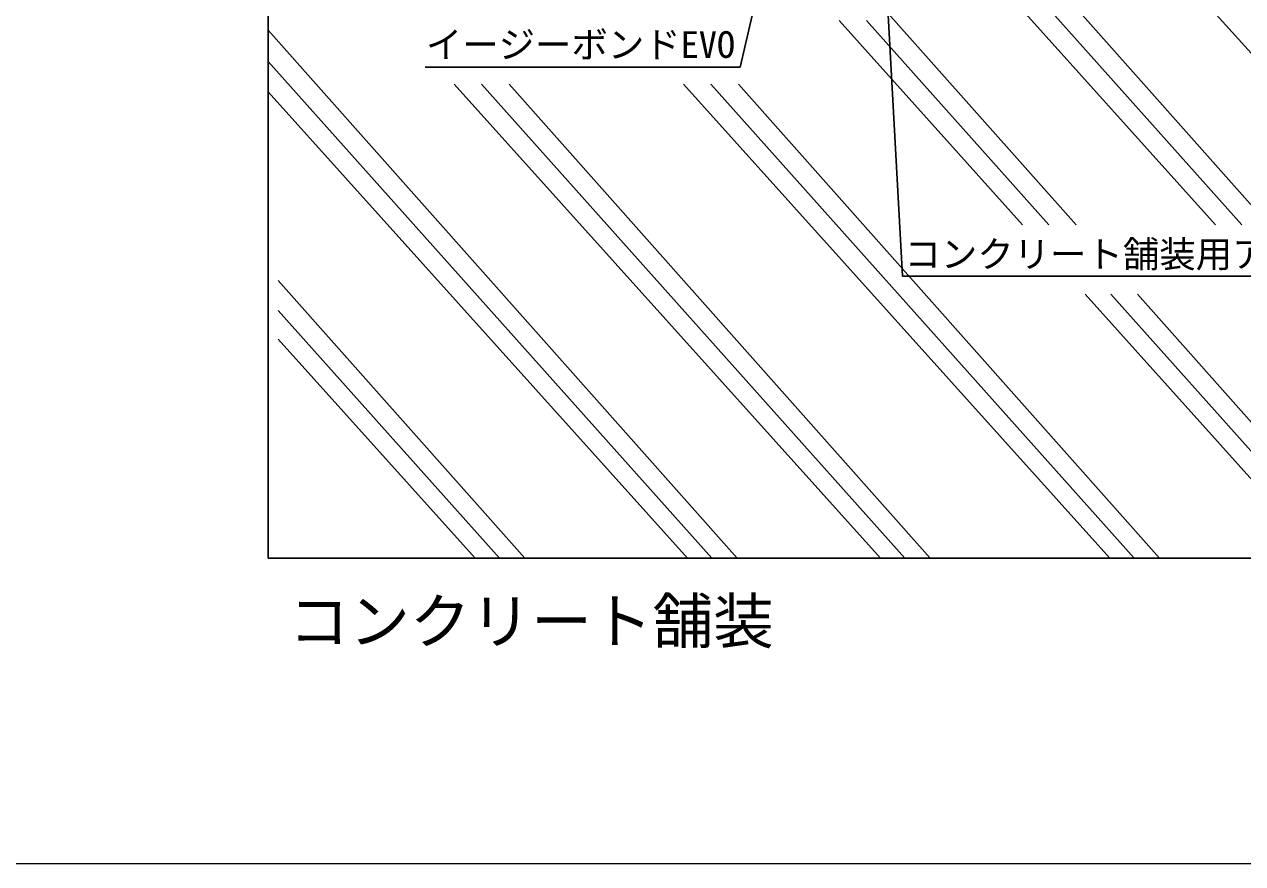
# Model space of a CAD drawing. Units: millimetres, scale not verified. Extents: x -1224 to 1080, y -808 to 808.
# Drawn here: x -363.9 to 37.7, y -807.7 to -531 of the extents above; entities that cross this region are included whole.
import ezdxf
from ezdxf.enums import TextEntityAlignment as Align

# ---------------------------------------------------------------- set-up
doc = ezdxf.new("R2010")
doc.units = ezdxf.units.MM
doc.header["$LTSCALE"] = 8
doc.layers.add('0-0', color=7, linetype='Continuous', lineweight=18)
doc.layers.add('0-1', color=7, linetype='Continuous')
doc.layers.add('0-F', color=7, linetype='Continuous')
doc.styles.add('ＭＳ ゴシック', font='')
doc.styles.get('ＭＳ ゴシック').set_extended_font_data('MS Gothic')

msp = doc.modelspace()

# ---------------------------------------------------------------- linework, layer by layer
at = {"layer": '0-0'}
msp.add_line((-1223.981, -807.668), (1080.019, -807.668), dxfattribs=at)
msp.add_lwpolyline([(-1223.981, -807.668), (1080.019, -807.668), (1080.019, 808.332), (-1223.981, 808.332)], close=True, dxfattribs=at)
at = {"layer": '0-1'}
for p, q in [((-283.525, -152.296), (-283.525, -706.981)), ((46.389, -597.073), (-59.453, -477.88)), ((93.96, -599.974), (-17.453, -476.04)), ((28.784, -597.073), (-71.661, -485.338)), ((37.453, -597.073), (-60.077, -487.825)), ((-17.23, -597.073), (-80.888, -525.381)), ((-34.826, -597.073), (-95.363, -529.734)), ((-26.159, -597.073), (-86.275, -529.734)), ((-128.901, -706.981), (-283.525, -532.848)), ((-137.309, -706.981), (-283.525, -543.21)), ((-231.804, -545.105), (-127.944, -545.105)), ((-145.292, -706.981), (-283.525, -553.227)), ((-81.678, -706.981), (-222.226, -550.637)), ((-73.695, -706.981), (-213.27, -550.637)), ((-65.287, -706.981), (-204.114, -550.637)), ((-6.052, -706.981), (-146.595, -550.637)), ((1.935, -706.981), (-137.64, -550.637)), ((10.342, -706.981), (-128.484, -550.637)), ((-280.267, -615.411), (-198.925, -706.981)), ((63.979, -706.981), (-14.254, -619.956)), ((71.959, -706.981), (-5.731, -619.956)), ((80.362, -706.981), (3.089, -619.956)), ((-280.267, -625.319), (-207.332, -706.981)), ((-280.267, -634.758), (-215.316, -706.981)), ((-283.525, -706.981), (164.554, -706.981)), ((-283.525, -706.981), (164.554, -706.981)), ((-283.525, -706.981), (164.554, -706.981))]:
    msp.add_line(p, q, dxfattribs=at)
at = {"layer": '0-F'}
for p, q in [((-127.944, -545.105), (-108.728, -461.628)), ((-74.413, -613.986), (-80.818, -498.459)), ((-74.413, -613.986), (107.914, -613.986))]:
    msp.add_line(p, q, dxfattribs=at)

# ---------------------------------------------------------------- texts
at = {"layer": '0-0', "color": 4, "style": 'ＭＳ ゴシック'}
for s, height, p in [('イージーボンドEVO', 8.798, (-231.575, -544.67)), ('コンクリート舗装用アンカーピン', 8.798, (-73.784, -613.757)), ('コンクリート舗装', 14.66, (-276.838, -739.437))]:
    msp.add_text(s, height=height, dxfattribs=at).set_placement(p, align=Align.BOTTOM_LEFT)

doc.saveas('drawing.dxf')
